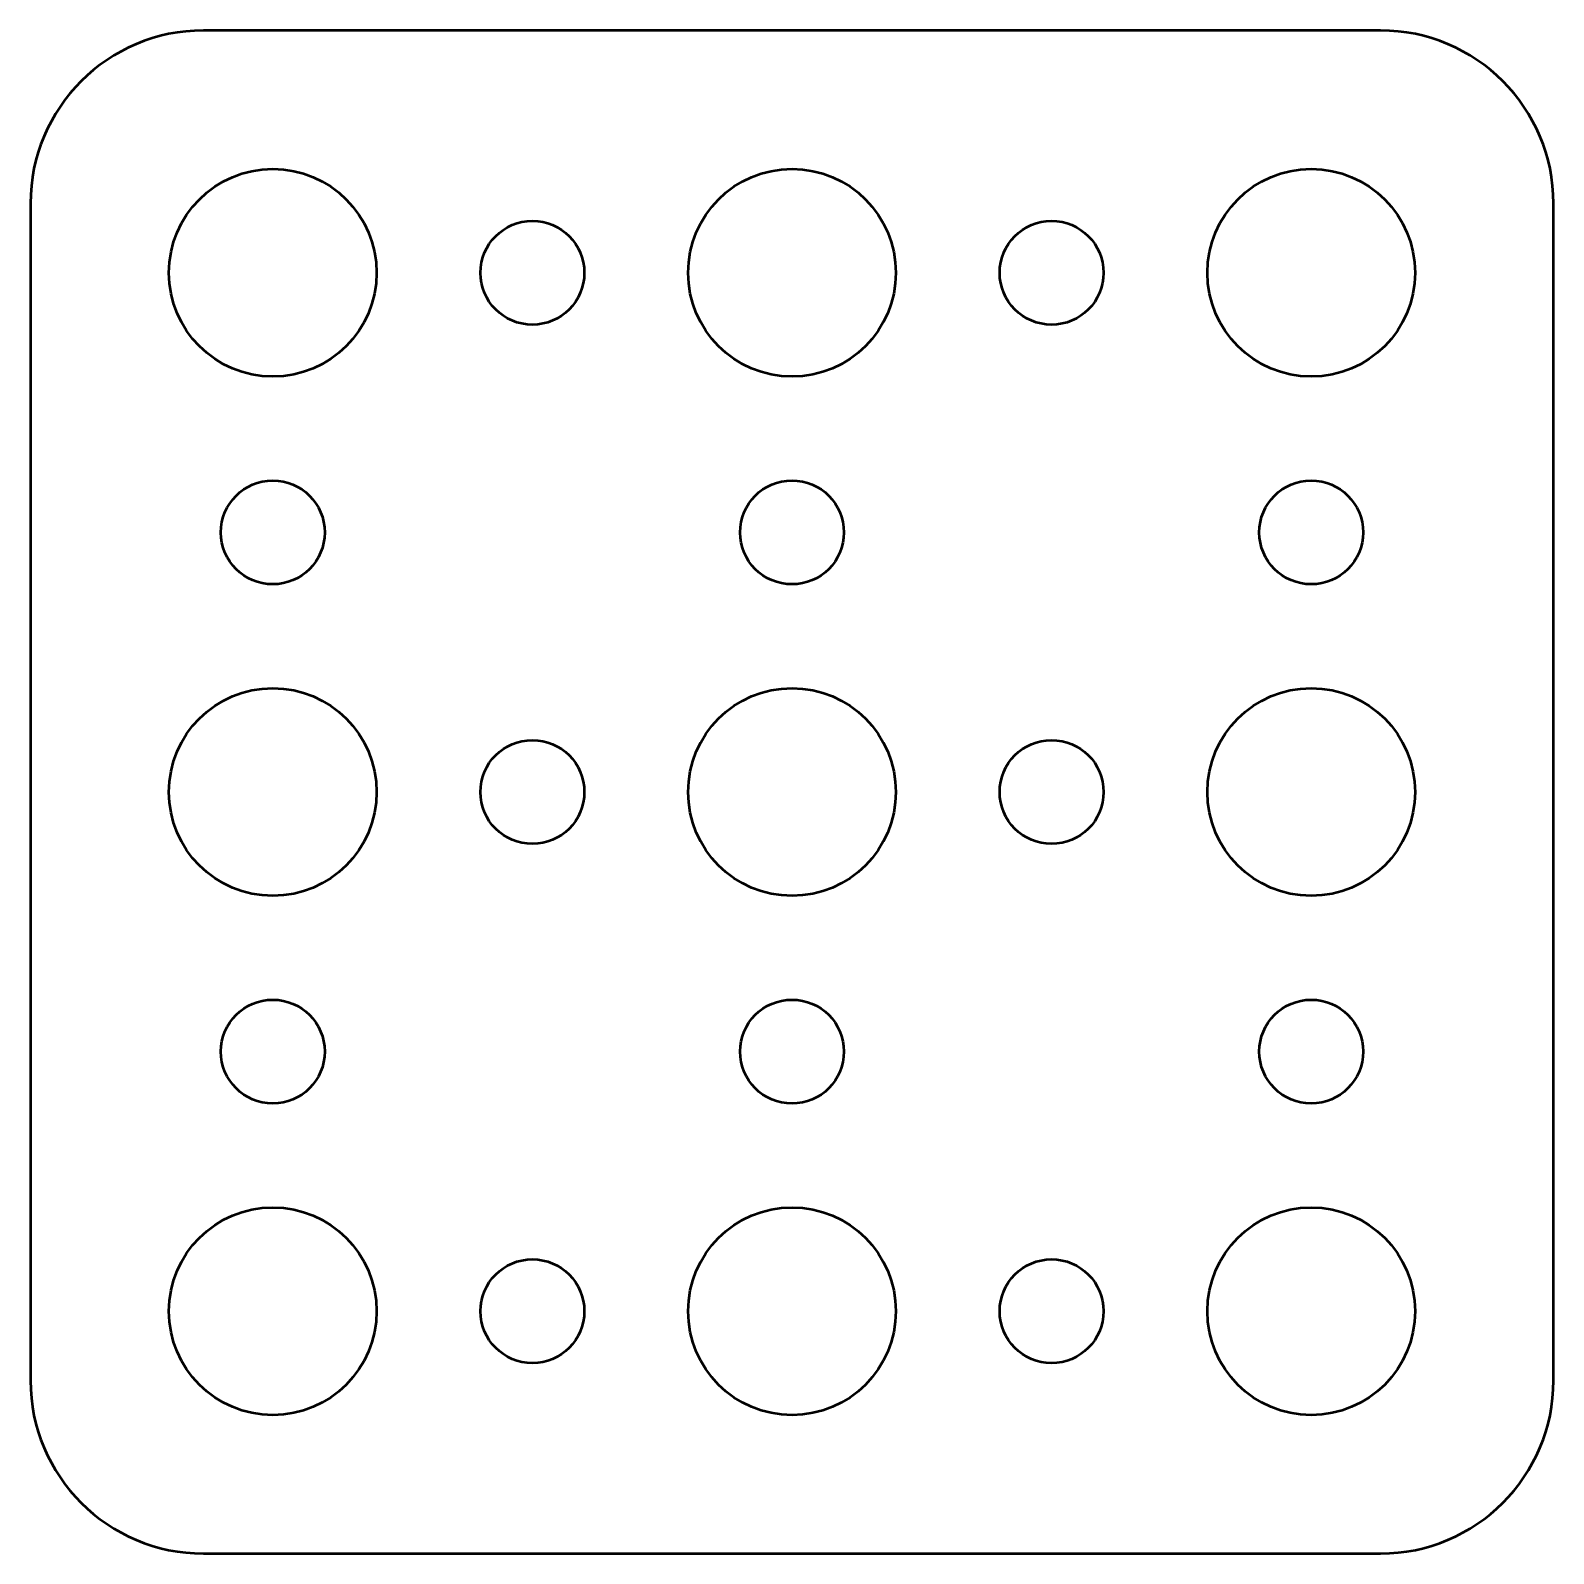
# Model space of a CAD drawing. Header units: centimetres. Extents: x -40.8 to 37.3, y -24.7 to 43.3.
# Drawn here: x -32.2 to -27.8, y -3.7 to 0.7 of the extents above; entities that cross this region are included whole.
import ezdxf

# ---------------------------------------------------------------- set-up
doc = ezdxf.new("R2010")
doc.units = ezdxf.units.CM
doc.header["$MEASUREMENT"] = 0
doc.layers.add('Layer 1', color=7, linetype='Continuous')

msp = doc.modelspace()

# ---------------------------------------------------------------- linework, layer by layer
at = {"layer": 'Layer 1', "lineweight": 53}
for centre, major_axis in [((-31.49999, -0.00001), (0, 0.30001)), ((-29.99999, -0.00001), (0, 0.30001)), ((-28.49999, -0.00001), (0, 0.30001)), ((-30.75, 0), (0, 0.15)), ((-29.25, 0), (0, 0.15)), ((-31.5, -0.75), (0, 0.15)), ((-30, -0.75), (0, 0.15)), ((-28.5, -0.75), (0, 0.15)), ((-31.49999, -1.50001), (0, 0.30001)), ((-29.99999, -1.50001), (0, 0.30001)), ((-28.49999, -1.50001), (0, 0.30001)), ((-30.75, -1.5), (0, 0.15)), ((-29.25, -1.5), (0, 0.15)), ((-31.5, -2.25), (0, 0.15)), ((-30, -2.25), (0, 0.15)), ((-28.5, -2.25), (0, 0.15)), ((-31.49999, -3.00001), (0, 0.30001)), ((-29.99999, -3.00001), (0, 0.30001)), ((-28.49999, -3.00001), (0, 0.30001)), ((-30.75, -3), (0, 0.15)), ((-29.25, -3), (0, 0.15))]:
    msp.add_ellipse(centre, major_axis=major_axis, ratio=1, dxfattribs=at)
msp.add_open_spline([(-32.2, -3.2), (-32.2, -3.2), (-32.2, 0.2), (-32.2, 0.2), (-32.2, 0.2), (-32.2, 0.47614), (-31.97614, 0.7), (-31.7, 0.7), (-31.7, 0.7), (-31.7, 0.7), (-28.3, 0.7), (-28.3, 0.7), (-28.3, 0.7), (-28.02386, 0.7), (-27.8, 0.47614), (-27.8, 0.2), (-27.8, 0.2), (-27.8, 0.2), (-27.8, -3.2), (-27.8, -3.2), (-27.8, -3.2), (-27.8, -3.47614), (-28.02386, -3.7), (-28.3, -3.7), (-28.3, -3.7), (-28.3, -3.7), (-31.7, -3.7), (-31.7, -3.7), (-31.7, -3.7), (-31.97614, -3.7), (-32.2, -3.47614), (-32.2, -3.2)], degree=3, knots=[0, 0, 0, 0, 0.1111111, 0.1111111, 0.1111111, 0.1111111, 0.2222222, 0.2222222, 0.2222222, 0.2222222, 0.3333333, 0.3333333, 0.3333333, 0.3333333, 0.4444444, 0.4444444, 0.4444444, 0.4444444, 0.5555556, 0.5555556, 0.5555556, 0.5555556, 0.6666667, 0.6666667, 0.6666667, 0.6666667, 0.7777778, 0.7777778, 0.7777778, 0.7777778, 1, 1, 1, 1], dxfattribs=at)

doc.saveas('drawing.dxf')
